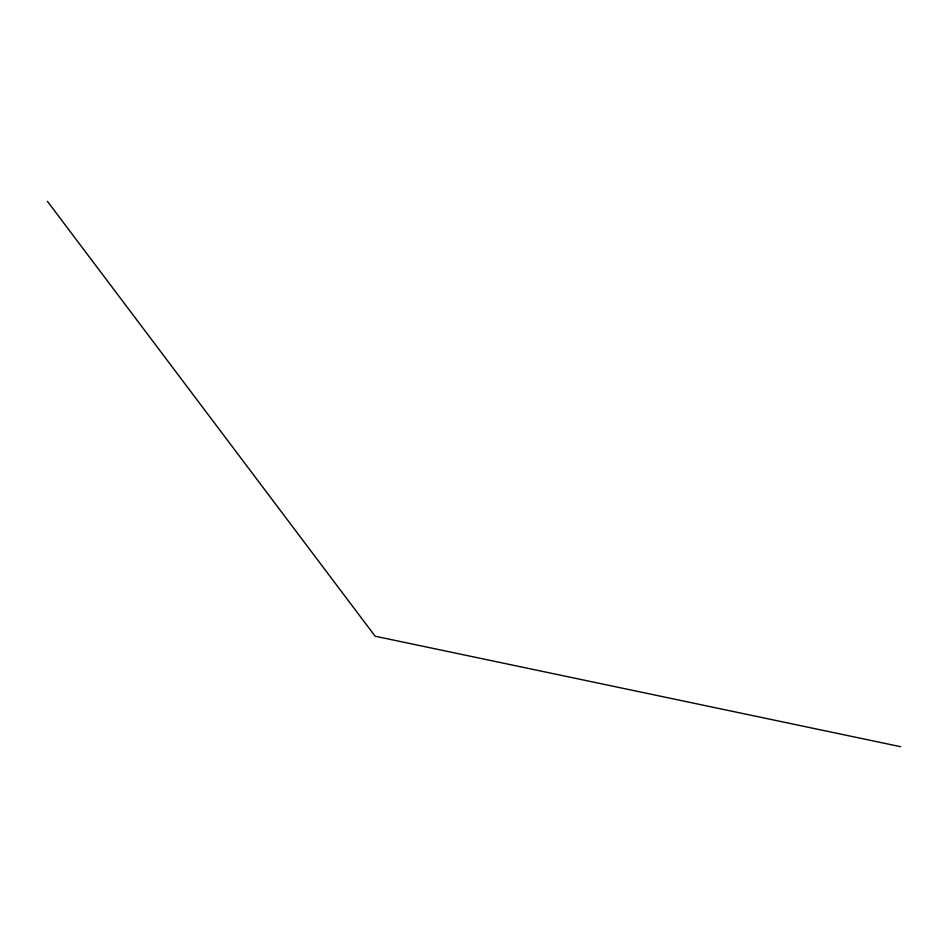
<?xml version="1.0" encoding="UTF-8"?>
<svg xmlns="http://www.w3.org/2000/svg" width="948" height="948" viewBox="0 0 948 948"><rect width="100%" height="100%" fill="white"/><g stroke="black" fill="none" stroke-linecap="round" stroke-linejoin="round"><path stroke-width="1.42" d="M900.6 746.692L375.135 636.215L47.4 201.308"/></g></svg>
